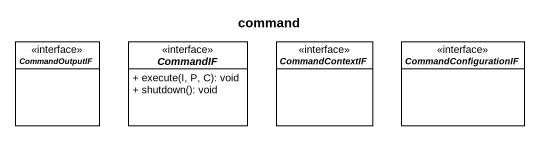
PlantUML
@startuml
title command
hide circle
hide empty members
skinparam classAttributeIconSize 0
interface CommandOutputIF <<interface>>
interface CommandIF <<interface>> {
  + execute(I, P, C): void
  + shutdown(): void
}
interface CommandContextIF <<interface>>
interface CommandConfigurationIF <<interface>>
@enduml
